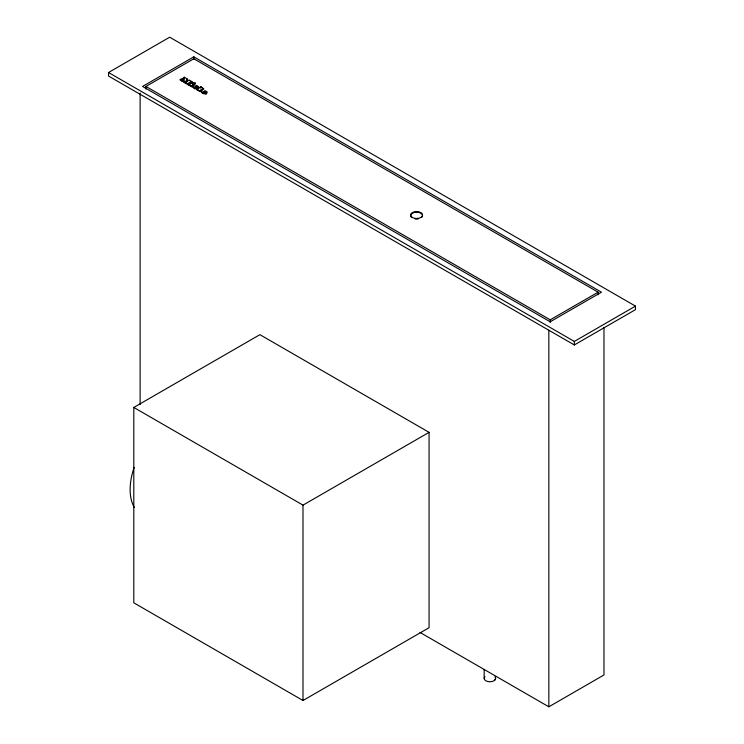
<?xml version="1.0" encoding="UTF-8"?>
<svg xmlns="http://www.w3.org/2000/svg" width="744" height="744" viewBox="0 0 744 744"><rect width="100%" height="100%" fill="white"/><g stroke="black" fill="none" stroke-linecap="round" stroke-linejoin="round"><path stroke-width="1.12" d="M197.913 88.462L198.174 86.499L195.942 85.43M206.423 93.372L206.683 91.41M187.144 78.855L186.809 81.012L187.144 78.855L184.298 77.209L183.638 77.599L184.131 78.464L183.638 77.599M187.637 81.598L183.35 81.961L183.945 78.92L182.215 79.924L182.698 80.798L182.215 79.924M183.35 81.961L183.945 79.506L182.02 80.603L180.225 79.561L182.02 81.189L182.698 80.798M192.845 83.179L193.189 82.621L195.226 83.049L194.863 84.193L192.845 83.774L192.845 83.179L194.863 83.607L195.226 83.049M192.845 83.774L193.189 82.621M198.341 86.983L197.913 88.778L195.188 87.206L194.779 87.969L197.439 88.973L194.705 88.703L192.91 87.485L192.659 86.146L194.705 88.118L197.439 88.387L196.769 89.708L197.448 88.722L200.666 87.429L200.666 88.015L200.183 87.15L200.843 86.76L203.651 88.973L200.071 91.028L196.769 89.113M206.488 91.521L207.13 92.684L206.423 93.688L203.698 92.117L203.289 92.879M192.659 86.741L194.258 85.681M108.531 72.503L169.678 37.2L635.469 306.119L635.469 309.653L574.322 344.956L108.531 76.037L108.531 72.503L574.322 341.431L635.469 306.119M193.812 56.842L142.541 86.434L550.188 321.789L601.459 292.187L193.812 56.842L193.812 59.492M145.936 89.075L145.936 86.425L193.84 58.767L598.12 292.178L598.12 294.819M180.225 79.561L184.298 77.804L184.298 77.209M180.225 80.157L183.219 78.994M189.004 83.384L191.347 82.63L192.008 81.663L188.102 83.319L188.613 84.212L187.934 84.602L184.679 82.724L184.679 82.138L187.637 81.012L183.35 81.375M184.679 82.724L185.861 82.621M184.679 82.138L187.934 84.016L188.613 83.616M188.344 84.258L189.032 83.858L188.344 84.844L188.344 84.258L191.561 86.118L194.175 84.649L191.431 82.472L190.706 83.486M191.189 83.179L189.515 84.732L189.032 84.453M194.175 84.063L191.775 85.448L192.25 86.304L192.25 85.718M188.344 84.844L191.561 86.704L192.25 86.304M200.257 90.34L200.759 91.214L200.257 90.34L203.651 88.387M196.769 89.708L200.071 91.614L200.759 91.214M133.808 407.452L259.889 334.661L429.074 432.348L429.074 627.713L302.994 700.504L133.808 602.817L133.808 407.452L302.994 505.139L429.074 432.348M145.936 86.425L550.216 319.827L598.12 292.178M419.979 632.409L548.84 706.8L603.979 674.966L603.979 327.425M201.68 90.954L202.173 90.731M186.809 80.426L189.525 80.231L192.008 81.663M196.853 86.648L195.709 86.899L195.709 86.313L196.407 87.308M194.779 87.383L196.202 87.68L196.202 88.266M203.912 93.177L205.939 93.884L205.939 93.298L203.214 93.028L201.168 91.056L201.419 92.395L203.214 93.614L205.939 93.884M196.277 85.793L196.928 85.997M204.786 90.703L206.014 91.186M203.289 92.293L204.712 92.591L204.712 93.177M203.651 88.973L200.843 86.76M200.183 87.15L200.666 87.429M194.175 84.649L191.431 82.472M204.916 91.633L204.219 91.224L204.219 91.819L205.363 91.958M197.504 86.276L197.988 86.611M574.322 341.431L574.322 344.956M550.216 319.827L550.216 322.478M548.84 330.206L548.84 706.8M495.29 679.179L494.779 680.062L494.779 679.477M484.158 669.609L484.158 678.435M302.994 505.139L302.994 700.504M206.423 93.688L203.698 91.531L203.698 92.117M203.214 93.028L203.214 93.614M200.071 91.028L200.071 91.614M197.913 88.778L195.188 86.611L195.188 87.206M195.402 87.671L195.402 88.257M194.863 83.607L194.863 84.193M194.705 88.118L194.705 88.703M191.561 86.118L191.561 86.704M191.347 82.045L191.347 82.63M190.827 81.747L190.827 82.333M189.525 80.231L189.525 80.817M187.934 84.016L187.934 84.602M185.368 81.747L185.368 82.333M182.02 80.603L182.02 81.189M181.397 79.459L181.397 80.045M180.904 79.171L180.904 79.757M140.123 93.074L140.123 404.578M134.273 507.352A54.916 31.704 -60 0 1 134.143 467.446M411.432 217.36A5.98 3.45 0 0 1 416.621 212.18A5.98 3.45 0 0 1 421.802 217.36M418.165 218.969A5.98 3.45 0 0 1 415.068 218.969M494.918 676.77A5.766 3.329 0 0 1 489.924 681.764A5.766 3.329 0 0 1 484.93 676.77M412.39 217.49A5.98 3.45 0 0 0 422.397 215.937A5.98 3.45 0 0 0 415.068 211.705A5.98 3.45 0 0 0 412.39 217.49"/></g></svg>
